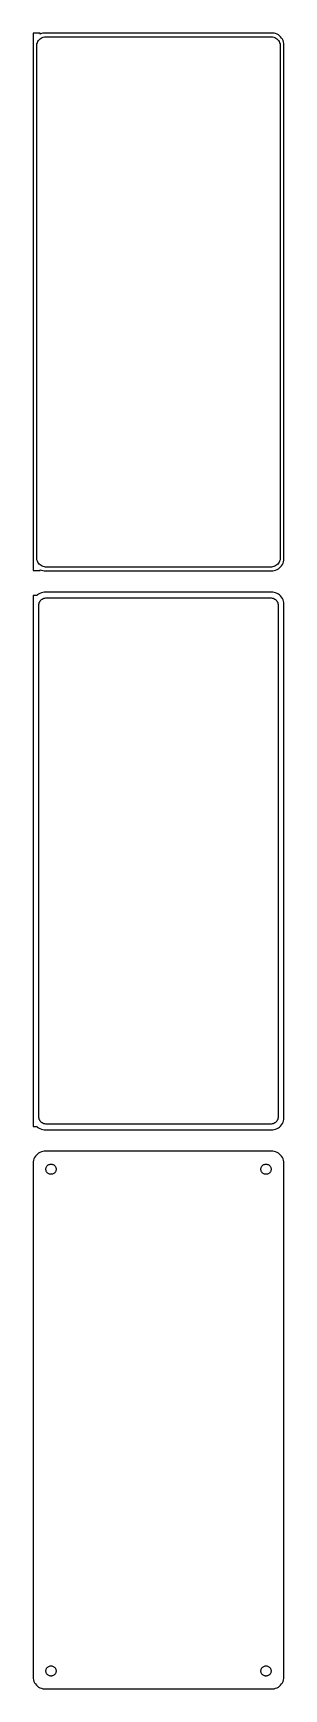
# Model space of a CAD drawing. Header units: metres. Extents: x -52 to 52, y 590 to 1282.
import ezdxf

# ---------------------------------------------------------------- set-up
doc = ezdxf.new("R2010")
doc.units = ezdxf.units.M

msp = doc.modelspace()

# ---------------------------------------------------------------- linework, layer by layer
for p, q in [((-49.5, 1282.48), (-52.5, 1282.48)), ((-52.5, 1282.48), (-52.5, 1057.52)), ((-49.5, 1282.08), (-49.5, 1282.48)), ((-49.0451, 1282.26), (-49.5, 1282.08)), ((-48.4369, 1282.41), (-49.0451, 1282.26)), ((-47.8139, 1282.49), (-48.4369, 1282.41)), ((47.8139, 1282.49), (-47.8139, 1282.49)), ((48.4369, 1282.41), (47.8139, 1282.49)), ((49.0451, 1282.26), (48.4369, 1282.41)), ((49.6289, 1282.02), (49.0451, 1282.26)), ((50.1791, 1281.72), (49.6289, 1282.02)), ((-51, 1277), (-50.9685, 1277.5)), ((-51, 1063), (-51, 1277)), ((-50.9685, 1277.5), (-50.8743, 1277.99)), ((-50.8743, 1277.99), (-50.7191, 1278.47)), ((-50.7191, 1278.47), (-50.5052, 1278.93)), ((-50.5052, 1278.93), (-50.2361, 1279.35)), ((-50.2361, 1279.35), (-49.9159, 1279.74)), ((-49.9159, 1279.74), (-49.5497, 1280.08)), ((-49.5497, 1280.08), (-49.1433, 1280.38)), ((-49.1433, 1280.38), (-48.7031, 1280.62)), ((-48.7031, 1280.62), (-48.2361, 1280.8)), ((-48.2361, 1280.8), (-47.7495, 1280.93)), ((-47.7495, 1280.93), (-47.2512, 1280.99)), ((-47.2512, 1280.99), (47.2512, 1280.99)), ((47.2512, 1280.99), (47.7495, 1280.93)), ((47.7495, 1280.93), (48.2361, 1280.8)), ((48.2361, 1280.8), (48.7031, 1280.62)), ((48.7031, 1280.62), (49.1433, 1280.38)), ((49.1433, 1280.38), (49.5497, 1280.08)), ((49.5497, 1280.08), (49.9159, 1279.74)), ((49.9159, 1279.74), (50.2361, 1279.35)), ((50.6871, 1281.35), (50.1791, 1281.72)), ((50.2361, 1279.35), (50.5052, 1278.93)), ((50.5052, 1278.93), (50.7191, 1278.47)), ((51.1448, 1280.92), (50.6871, 1281.35)), ((50.7191, 1278.47), (50.8743, 1277.99)), ((50.8743, 1277.99), (50.9685, 1277.5)), ((50.9685, 1277.5), (51, 1277)), ((51, 1277), (51, 1063)), ((51.5451, 1280.44), (51.1448, 1280.92)), ((51.8815, 1279.91), (51.5451, 1280.44)), ((52.1489, 1279.34), (51.8815, 1279.91)), ((52.3429, 1278.74), (52.1489, 1279.34)), ((52.4606, 1278.13), (52.3429, 1278.74)), ((52.5, 1277.5), (52.4606, 1278.13)), ((52.5, 1062.5), (52.5, 1277.5)), ((-50.9685, 1062.5), (-51, 1063)), ((-50.8743, 1062.01), (-50.9685, 1062.5)), ((-50.7191, 1061.53), (-50.8743, 1062.01)), ((-50.5052, 1061.07), (-50.7191, 1061.53)), ((-50.2361, 1060.65), (-50.5052, 1061.07)), ((-49.9159, 1060.26), (-50.2361, 1060.65)), ((-49.5497, 1059.92), (-49.9159, 1060.26)), ((49.9159, 1060.26), (49.5497, 1059.92)), ((50.2361, 1060.65), (49.9159, 1060.26)), ((50.5052, 1061.07), (50.2361, 1060.65)), ((50.7191, 1061.53), (50.5052, 1061.07)), ((50.8743, 1062.01), (50.7191, 1061.53)), ((50.9685, 1062.5), (50.8743, 1062.01)), ((51, 1063), (50.9685, 1062.5)), ((51.8815, 1060.09), (52.1489, 1060.66)), ((52.1489, 1060.66), (52.3429, 1061.26)), ((52.3429, 1061.26), (52.4606, 1061.87)), ((52.4606, 1061.87), (52.5, 1062.5)), ((-52.5, 1057.52), (-49.5, 1057.52)), ((-49.1433, 1059.62), (-49.5497, 1059.92)), ((-49.5, 1057.52), (-49.5, 1057.92)), ((-49.5, 1057.92), (-49.0451, 1057.74)), ((-48.7031, 1059.38), (-49.1433, 1059.62)), ((-49.0451, 1057.74), (-48.4369, 1057.59)), ((-48.2361, 1059.2), (-48.7031, 1059.38)), ((-48.4369, 1057.59), (-47.8139, 1057.51)), ((-47.7495, 1059.07), (-48.2361, 1059.2)), ((-47.8139, 1057.51), (47.8139, 1057.51)), ((-47.2512, 1059.01), (-47.7495, 1059.07)), ((47.2512, 1059.01), (-47.2512, 1059.01)), ((47.7495, 1059.07), (47.2512, 1059.01)), ((48.2361, 1059.2), (47.7495, 1059.07)), ((47.8139, 1057.51), (48.4369, 1057.59)), ((48.7031, 1059.38), (48.2361, 1059.2)), ((48.4369, 1057.59), (49.0451, 1057.74)), ((49.1433, 1059.62), (48.7031, 1059.38)), ((49.0451, 1057.74), (49.6289, 1057.98)), ((49.5497, 1059.92), (49.1433, 1059.62)), ((49.6289, 1057.98), (50.1791, 1058.28)), ((50.1791, 1058.28), (50.6871, 1058.65)), ((50.6871, 1058.65), (51.1448, 1059.08)), ((51.1448, 1059.08), (51.5451, 1059.56)), ((51.5451, 1059.56), (51.8815, 1060.09)), ((-50.9, 1047.15), (-52.5, 1047.15)), ((-52.5, 1047.15), (-52.5, 824.847)), ((-50.6871, 1047.35), (-50.9, 1047.15)), ((-50.1791, 1047.72), (-50.6871, 1047.35)), ((-49.6289, 1048.02), (-50.1791, 1047.72)), ((-49.0451, 1048.26), (-49.6289, 1048.02)), ((-48.4369, 1048.41), (-49.0451, 1048.26)), ((-47.8139, 1048.49), (-48.4369, 1048.41)), ((47.8139, 1048.49), (-47.8139, 1048.49)), ((48.4369, 1048.41), (47.8139, 1048.49)), ((49.0451, 1048.26), (48.4369, 1048.41)), ((49.6289, 1048.02), (49.0451, 1048.26)), ((50.1791, 1047.72), (49.6289, 1048.02)), ((50.6871, 1047.35), (50.1791, 1047.72)), ((51.1448, 1046.92), (50.6871, 1047.35)), ((51.5451, 1046.44), (51.1448, 1046.92)), ((51.8815, 1045.91), (51.5451, 1046.44)), ((-50.1129, 1043), (-50.0884, 1043.39)), ((-50.1129, 829), (-50.1129, 1043)), ((-50.0884, 1043.39), (-50.0151, 1043.77)), ((-50.0151, 1043.77), (-49.8943, 1044.15)), ((-49.8943, 1044.15), (-49.7279, 1044.5)), ((-49.7279, 1044.5), (-49.5184, 1044.83)), ((-49.5184, 1044.83), (-49.2692, 1045.13)), ((-49.2692, 1045.13), (-48.9842, 1045.4)), ((-48.9842, 1045.4), (-48.668, 1045.63)), ((-48.668, 1045.63), (-48.3254, 1045.82)), ((-48.3254, 1045.82), (-47.9619, 1045.96)), ((-47.9619, 1045.96), (-47.5833, 1046.06)), ((-47.5833, 1046.06), (-47.1954, 1046.11)), ((-47.1954, 1046.11), (47.1954, 1046.11)), ((47.1954, 1046.11), (47.5833, 1046.06)), ((47.5833, 1046.06), (47.9619, 1045.96)), ((47.9619, 1045.96), (48.3254, 1045.82)), ((48.3254, 1045.82), (48.668, 1045.63)), ((48.668, 1045.63), (48.9842, 1045.4)), ((48.9842, 1045.4), (49.2692, 1045.13)), ((49.2692, 1045.13), (49.5184, 1044.83)), ((49.5184, 1044.83), (49.7279, 1044.5)), ((49.7279, 1044.5), (49.8943, 1044.15)), ((49.8943, 1044.15), (50.0151, 1043.77)), ((50.0151, 1043.77), (50.0884, 1043.39)), ((50.0884, 1043.39), (50.1129, 1043)), ((50.1129, 1043), (50.1129, 829)), ((52.1489, 1045.34), (51.8815, 1045.91)), ((52.3429, 1044.74), (52.1489, 1045.34)), ((52.4606, 1044.13), (52.3429, 1044.74)), ((52.5, 1043.5), (52.4606, 1044.13)), ((52.5, 828.5), (52.5, 1043.5)), ((-52.5, 824.847), (-50.9, 824.847)), ((-50.9, 824.847), (-50.6871, 824.647)), ((-50.6871, 824.647), (-50.1791, 824.278)), ((-50.0884, 828.61), (-50.1129, 829)), ((-50.0151, 828.226), (-50.0884, 828.61)), ((-49.8943, 827.854), (-50.0151, 828.226)), ((-49.7279, 827.5), (-49.8943, 827.854)), ((-49.5184, 827.17), (-49.7279, 827.5)), ((-49.2692, 826.869), (-49.5184, 827.17)), ((-48.9842, 826.601), (-49.2692, 826.869)), ((-48.668, 826.372), (-48.9842, 826.601)), ((-48.3254, 826.183), (-48.668, 826.372)), ((-47.9619, 826.039), (-48.3254, 826.183)), ((-47.5833, 825.942), (-47.9619, 826.039)), ((-47.1954, 825.893), (-47.5833, 825.942)), ((47.1954, 825.893), (-47.1954, 825.893)), ((47.5833, 825.942), (47.1954, 825.893)), ((47.9619, 826.039), (47.5833, 825.942)), ((48.3254, 826.183), (47.9619, 826.039)), ((48.668, 826.372), (48.3254, 826.183)), ((48.9842, 826.601), (48.668, 826.372)), ((49.2692, 826.869), (48.9842, 826.601)), ((49.5184, 827.17), (49.2692, 826.869)), ((49.7279, 827.5), (49.5184, 827.17)), ((49.8943, 827.854), (49.7279, 827.5)), ((50.0151, 828.226), (49.8943, 827.854)), ((50.0884, 828.61), (50.0151, 828.226)), ((50.1129, 829), (50.0884, 828.61)), ((50.1791, 824.278), (50.6871, 824.647)), ((50.6871, 824.647), (51.1448, 825.077)), ((51.1448, 825.077), (51.5451, 825.561)), ((51.5451, 825.561), (51.8815, 826.091)), ((51.8815, 826.091), (52.1489, 826.659)), ((52.1489, 826.659), (52.3429, 827.257)), ((52.3429, 827.257), (52.4606, 827.873)), ((52.4606, 827.873), (52.5, 828.5)), ((-50.1791, 824.278), (-49.6289, 823.976)), ((-49.6289, 823.976), (-49.0451, 823.745)), ((-49.0451, 823.745), (-48.4369, 823.589)), ((-48.4369, 823.589), (-47.8139, 823.51)), ((-47.8139, 823.51), (47.8139, 823.51)), ((47.8139, 823.51), (48.4369, 823.589)), ((48.4369, 823.589), (49.0451, 823.745)), ((49.0451, 823.745), (49.6289, 823.976)), ((49.6289, 823.976), (50.1791, 824.278)), ((-52.1489, 811.341), (-52.3429, 810.743)), ((-51.8815, 811.909), (-52.1489, 811.341)), ((-51.5451, 812.439), (-51.8815, 811.909)), ((-51.1448, 812.923), (-51.5451, 812.439)), ((-50.6871, 813.353), (-51.1448, 812.923)), ((-50.1791, 813.722), (-50.6871, 813.353)), ((-49.6289, 814.024), (-50.1791, 813.722)), ((-49.0451, 814.255), (-49.6289, 814.024)), ((-48.4369, 814.411), (-49.0451, 814.255)), ((-47.8139, 814.49), (-48.4369, 814.411)), ((47.8139, 814.49), (-47.8139, 814.49)), ((48.4369, 814.411), (47.8139, 814.49)), ((49.0451, 814.255), (48.4369, 814.411)), ((49.6289, 814.024), (49.0451, 814.255)), ((50.1791, 813.722), (49.6289, 814.024)), ((50.6871, 813.353), (50.1791, 813.722)), ((51.1448, 812.923), (50.6871, 813.353)), ((51.5451, 812.439), (51.1448, 812.923)), ((51.8815, 811.909), (51.5451, 812.439)), ((52.1489, 811.341), (51.8815, 811.909)), ((52.3429, 810.743), (52.1489, 811.341)), ((-52.4606, 810.127), (-52.5, 809.5)), ((-52.5, 809.5), (-52.5, 594.5)), ((-52.3429, 810.743), (-52.4606, 810.127)), ((-47.1353, 807), (-47.1185, 807.268)), ((-47.1185, 806.732), (-47.1353, 807)), ((-47.1185, 807.268), (-47.0682, 807.531)), ((-47.0682, 806.469), (-47.1185, 806.732)), ((-47.0682, 807.531), (-46.9853, 807.786)), ((-46.9853, 806.214), (-47.0682, 806.469)), ((-46.9853, 807.786), (-46.8712, 808.029)), ((-46.8712, 805.971), (-46.9853, 806.214)), ((-46.8712, 808.029), (-46.7275, 808.255)), ((-46.7275, 805.745), (-46.8712, 805.971)), ((-46.7275, 808.255), (-46.5565, 808.462)), ((-46.5565, 805.538), (-46.7275, 805.745)), ((-46.5565, 808.462), (-46.3611, 808.645)), ((-46.3611, 805.355), (-46.5565, 805.538)), ((-46.3611, 808.645), (-46.1441, 808.803)), ((-46.1441, 805.197), (-46.3611, 805.355)), ((-46.1441, 808.803), (-45.9092, 808.932)), ((-45.9092, 805.068), (-46.1441, 805.197)), ((-45.9092, 808.932), (-45.6598, 809.031)), ((-45.6598, 804.969), (-45.9092, 805.068)), ((-45.6598, 809.031), (-45.4001, 809.097)), ((-45.4001, 804.903), (-45.6598, 804.969)), ((-45.4001, 809.097), (-45.1341, 809.131)), ((-45.1341, 804.869), (-45.4001, 804.903)), ((-45.1341, 809.131), (-44.8659, 809.131)), ((-44.8659, 804.869), (-45.1341, 804.869)), ((-44.8659, 809.131), (-44.5999, 809.097)), ((-44.5999, 804.903), (-44.8659, 804.869)), ((-44.5999, 809.097), (-44.3401, 809.031)), ((-44.3401, 804.969), (-44.5999, 804.903)), ((-44.3401, 809.031), (-44.0908, 808.932)), ((-44.0908, 805.068), (-44.3401, 804.969)), ((-44.0908, 808.932), (-43.8559, 808.803)), ((-43.8559, 805.197), (-44.0908, 805.068)), ((-43.8559, 808.803), (-43.6389, 808.645)), ((-43.6389, 805.355), (-43.8559, 805.197)), ((-43.6389, 808.645), (-43.4434, 808.462)), ((-43.4434, 805.538), (-43.6389, 805.355)), ((-43.4434, 808.462), (-43.2725, 808.255)), ((-43.2725, 805.745), (-43.4434, 805.538)), ((-43.2725, 808.255), (-43.1288, 808.029)), ((-43.1288, 805.971), (-43.2725, 805.745)), ((-43.1288, 808.029), (-43.0146, 807.786)), ((-43.0146, 806.214), (-43.1288, 805.971)), ((-43.0146, 807.786), (-42.9318, 807.531)), ((-42.9318, 806.469), (-43.0146, 806.214)), ((-42.9318, 807.531), (-42.8815, 807.268)), ((-42.8815, 806.732), (-42.9318, 806.469)), ((-42.8815, 807.268), (-42.8647, 807)), ((-42.8647, 807), (-42.8815, 806.732)), ((42.8647, 807), (42.8815, 807.268)), ((42.8815, 806.732), (42.8647, 807)), ((42.8815, 807.268), (42.9318, 807.531)), ((42.9318, 806.469), (42.8815, 806.732)), ((42.9318, 807.531), (43.0146, 807.786)), ((43.0146, 806.214), (42.9318, 806.469)), ((43.0146, 807.786), (43.1288, 808.029)), ((43.1288, 805.971), (43.0146, 806.214)), ((43.1288, 808.029), (43.2725, 808.255)), ((43.2725, 805.745), (43.1288, 805.971)), ((43.2725, 808.255), (43.4434, 808.462)), ((43.4434, 805.538), (43.2725, 805.745)), ((43.4434, 808.462), (43.6389, 808.645)), ((43.6389, 805.355), (43.4434, 805.538)), ((43.6389, 808.645), (43.8559, 808.803)), ((43.8559, 805.197), (43.6389, 805.355)), ((43.8559, 808.803), (44.0908, 808.932)), ((44.0908, 805.068), (43.8559, 805.197)), ((44.0908, 808.932), (44.3401, 809.031)), ((44.3401, 804.969), (44.0908, 805.068)), ((44.3401, 809.031), (44.5999, 809.097)), ((44.5999, 804.903), (44.3401, 804.969)), ((44.5999, 809.097), (44.8659, 809.131)), ((44.8659, 804.869), (44.5999, 804.903)), ((44.8659, 809.131), (45.1341, 809.131)), ((45.1341, 804.869), (44.8659, 804.869)), ((45.1341, 809.131), (45.4001, 809.097)), ((45.4001, 804.903), (45.1341, 804.869)), ((45.4001, 809.097), (45.6598, 809.031)), ((45.6598, 804.969), (45.4001, 804.903)), ((45.6598, 809.031), (45.9092, 808.932)), ((45.9092, 805.068), (45.6598, 804.969)), ((45.9092, 808.932), (46.1441, 808.803)), ((46.1441, 805.197), (45.9092, 805.068)), ((46.1441, 808.803), (46.3611, 808.645)), ((46.3611, 805.355), (46.1441, 805.197)), ((46.3611, 808.645), (46.5565, 808.462)), ((46.5565, 805.538), (46.3611, 805.355)), ((46.5565, 808.462), (46.7275, 808.255)), ((46.7275, 805.745), (46.5565, 805.538)), ((46.7275, 808.255), (46.8712, 808.029)), ((46.8712, 805.971), (46.7275, 805.745)), ((46.8712, 808.029), (46.9853, 807.786)), ((46.9853, 806.214), (46.8712, 805.971)), ((46.9853, 807.786), (47.0682, 807.531)), ((47.0682, 806.469), (46.9853, 806.214)), ((47.0682, 807.531), (47.1185, 807.268)), ((47.1185, 806.732), (47.0682, 806.469)), ((47.1185, 807.268), (47.1353, 807)), ((47.1353, 807), (47.1185, 806.732)), ((52.4606, 810.127), (52.3429, 810.743)), ((52.5, 809.5), (52.4606, 810.127)), ((52.5, 594.5), (52.5, 809.5)), ((-47.1353, 597), (-47.1185, 597.268)), ((-47.1185, 596.732), (-47.1353, 597)), ((-47.1185, 597.268), (-47.0682, 597.531)), ((-47.0682, 596.469), (-47.1185, 596.732)), ((-47.0682, 597.531), (-46.9853, 597.786)), ((-46.9853, 596.214), (-47.0682, 596.469)), ((-46.9853, 597.786), (-46.8712, 598.029)), ((-46.8712, 595.971), (-46.9853, 596.214)), ((-46.8712, 598.029), (-46.7275, 598.255)), ((-46.7275, 595.745), (-46.8712, 595.971)), ((-46.7275, 598.255), (-46.5565, 598.462)), ((-46.5565, 598.462), (-46.3611, 598.645)), ((-46.3611, 598.645), (-46.1441, 598.803)), ((-46.1441, 598.803), (-45.9092, 598.932)), ((-45.9092, 598.932), (-45.6598, 599.031)), ((-45.6598, 599.031), (-45.4001, 599.097)), ((-45.4001, 599.097), (-45.1341, 599.131)), ((-45.1341, 599.131), (-44.8659, 599.131)), ((-44.8659, 599.131), (-44.5999, 599.097)), ((-44.5999, 599.097), (-44.3401, 599.031)), ((-44.3401, 599.031), (-44.0908, 598.932)), ((-44.0908, 598.932), (-43.8559, 598.803)), ((-43.8559, 598.803), (-43.6389, 598.645)), ((-43.6389, 598.645), (-43.4434, 598.462)), ((-43.4434, 598.462), (-43.2725, 598.255)), ((-43.2725, 598.255), (-43.1288, 598.029)), ((-43.1288, 595.971), (-43.2725, 595.745)), ((-43.1288, 598.029), (-43.0146, 597.786)), ((-43.0146, 596.214), (-43.1288, 595.971)), ((-43.0146, 597.786), (-42.9318, 597.531)), ((-42.9318, 596.469), (-43.0146, 596.214)), ((-42.9318, 597.531), (-42.8815, 597.268)), ((-42.8815, 596.732), (-42.9318, 596.469)), ((-42.8815, 597.268), (-42.8647, 597)), ((-42.8647, 597), (-42.8815, 596.732)), ((42.8647, 597), (42.8815, 597.268)), ((42.8815, 596.732), (42.8647, 597)), ((42.8815, 597.268), (42.9318, 597.531)), ((42.9318, 596.469), (42.8815, 596.732)), ((42.9318, 597.531), (43.0146, 597.786)), ((43.0146, 596.214), (42.9318, 596.469)), ((43.0146, 597.786), (43.1288, 598.029)), ((43.1288, 595.971), (43.0146, 596.214)), ((43.1288, 598.029), (43.2725, 598.255)), ((43.2725, 595.745), (43.1288, 595.971)), ((43.2725, 598.255), (43.4434, 598.462)), ((43.4434, 598.462), (43.6389, 598.645)), ((43.6389, 598.645), (43.8559, 598.803)), ((43.8559, 598.803), (44.0908, 598.932)), ((44.0908, 598.932), (44.3401, 599.031)), ((44.3401, 599.031), (44.5999, 599.097)), ((44.5999, 599.097), (44.8659, 599.131)), ((44.8659, 599.131), (45.1341, 599.131)), ((45.1341, 599.131), (45.4001, 599.097)), ((45.4001, 599.097), (45.6598, 599.031)), ((45.6598, 599.031), (45.9092, 598.932)), ((45.9092, 598.932), (46.1441, 598.803)), ((46.1441, 598.803), (46.3611, 598.645)), ((46.3611, 598.645), (46.5565, 598.462)), ((46.5565, 598.462), (46.7275, 598.255)), ((46.7275, 598.255), (46.8712, 598.029)), ((46.8712, 595.971), (46.7275, 595.745)), ((46.8712, 598.029), (46.9853, 597.786)), ((46.9853, 596.214), (46.8712, 595.971)), ((46.9853, 597.786), (47.0682, 597.531)), ((47.0682, 596.469), (46.9853, 596.214)), ((47.0682, 597.531), (47.1185, 597.268)), ((47.1185, 596.732), (47.0682, 596.469)), ((47.1185, 597.268), (47.1353, 597)), ((47.1353, 597), (47.1185, 596.732)), ((-52.5, 594.5), (-52.4606, 593.873)), ((-52.4606, 593.873), (-52.3429, 593.257)), ((-52.3429, 593.257), (-52.1489, 592.659)), ((-52.1489, 592.659), (-51.8815, 592.091)), ((-51.8815, 592.091), (-51.5451, 591.561)), ((-51.5451, 591.561), (-51.1448, 591.077)), ((-51.1448, 591.077), (-50.6871, 590.647)), ((-50.6871, 590.647), (-50.1791, 590.278)), ((-50.1791, 590.278), (-49.6289, 589.976)), ((-49.6289, 589.976), (-49.0451, 589.745)), ((-49.0451, 589.745), (-48.4369, 589.589)), ((-48.4369, 589.589), (-47.8139, 589.51)), ((-47.8139, 589.51), (47.8139, 589.51)), ((-46.5565, 595.538), (-46.7275, 595.745)), ((-46.3611, 595.355), (-46.5565, 595.538)), ((-46.1441, 595.197), (-46.3611, 595.355)), ((-45.9092, 595.068), (-46.1441, 595.197)), ((-45.6598, 594.969), (-45.9092, 595.068)), ((-45.4001, 594.903), (-45.6598, 594.969)), ((-45.1341, 594.869), (-45.4001, 594.903)), ((-44.8659, 594.869), (-45.1341, 594.869)), ((-44.5999, 594.903), (-44.8659, 594.869)), ((-44.3401, 594.969), (-44.5999, 594.903)), ((-44.0908, 595.068), (-44.3401, 594.969)), ((-43.8559, 595.197), (-44.0908, 595.068)), ((-43.6389, 595.355), (-43.8559, 595.197)), ((-43.4434, 595.538), (-43.6389, 595.355)), ((-43.2725, 595.745), (-43.4434, 595.538)), ((43.4434, 595.538), (43.2725, 595.745)), ((43.6389, 595.355), (43.4434, 595.538)), ((43.8559, 595.197), (43.6389, 595.355)), ((44.0908, 595.068), (43.8559, 595.197)), ((44.3401, 594.969), (44.0908, 595.068)), ((44.5999, 594.903), (44.3401, 594.969)), ((44.8659, 594.869), (44.5999, 594.903)), ((45.1341, 594.869), (44.8659, 594.869)), ((45.4001, 594.903), (45.1341, 594.869)), ((45.6598, 594.969), (45.4001, 594.903)), ((45.9092, 595.068), (45.6598, 594.969)), ((46.1441, 595.197), (45.9092, 595.068)), ((46.3611, 595.355), (46.1441, 595.197)), ((46.5565, 595.538), (46.3611, 595.355)), ((46.7275, 595.745), (46.5565, 595.538)), ((47.8139, 589.51), (48.4369, 589.589)), ((48.4369, 589.589), (49.0451, 589.745)), ((49.0451, 589.745), (49.6289, 589.976)), ((49.6289, 589.976), (50.1791, 590.278)), ((50.1791, 590.278), (50.6871, 590.647)), ((50.6871, 590.647), (51.1448, 591.077)), ((51.1448, 591.077), (51.5451, 591.561)), ((51.5451, 591.561), (51.8815, 592.091)), ((51.8815, 592.091), (52.1489, 592.659)), ((52.1489, 592.659), (52.3429, 593.257)), ((52.3429, 593.257), (52.4606, 593.873)), ((52.4606, 593.873), (52.5, 594.5))]:
    msp.add_line(p, q)

doc.saveas('drawing.dxf')
